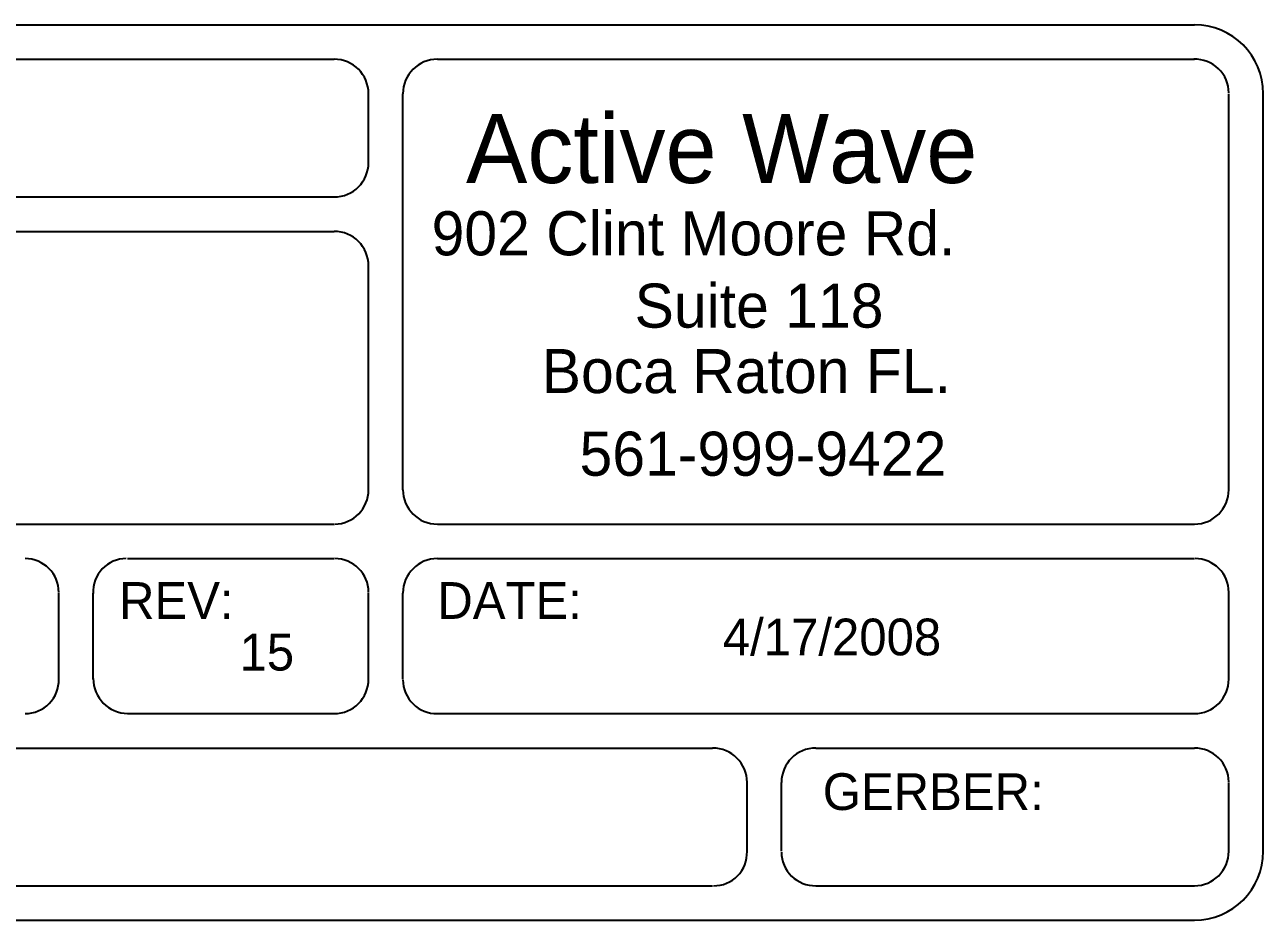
# Model space of a CAD drawing. Extents: x 8.73 to 13.33, y 4.89 to 11.88.
# Drawn here: x 11.534 to 13.334, y 4.893 to 6.193 of the extents above; entities that cross this region are included whole.
import ezdxf

# ---------------------------------------------------------------- set-up
doc = ezdxf.new("R2010")
doc.units = 0
doc.header["$MEASUREMENT"] = 0
doc.layers.add('MECHANICAL4', color=56, linetype='CONTINUOUS')

msp = doc.modelspace()

# ---------------------------------------------------------------- linework, layer by layer
at = {"layer": 'MECHANICAL4'}
for p, q in [((9.03392, 6.192823), (13.23392, 6.192823)), ((9.03392, 6.142823), (11.98392, 6.142823)), ((12.13392, 6.142823), (13.23392, 6.142823)), ((12.03392, 5.992823), (12.03392, 6.092823)), ((12.08392, 5.517823), (12.08392, 6.092823)), ((13.28392, 5.517823), (13.28392, 6.092823)), ((13.33392, 4.992823), (13.33392, 6.092823)), ((9.03392, 5.942823), (11.98392, 5.942823)), ((9.93392, 5.892823), (11.98392, 5.892823)), ((12.03392, 5.517823), (12.03392, 5.842823)), ((9.93392, 5.467823), (11.98392, 5.467823)), ((12.13392, 5.467823), (13.23392, 5.467823)), ((11.68392, 5.417823), (11.98392, 5.417823)), ((12.13392, 5.417823), (13.23392, 5.417823)), ((11.58392, 5.242823), (11.58392, 5.367823)), ((11.63392, 5.242823), (11.63392, 5.367823)), ((12.03392, 5.242823), (12.03392, 5.367823)), ((12.08392, 5.242823), (12.08392, 5.367823)), ((13.28392, 5.242823), (13.28392, 5.368823)), ((11.68392, 5.192823), (11.98392, 5.192823)), ((12.13392, 5.192823), (13.23392, 5.192823)), ((10.85892, 5.142823), (12.53392, 5.142823)), ((12.68392, 5.142823), (13.23392, 5.142823)), ((12.58392, 4.992823), (12.58392, 5.092823)), ((12.63392, 4.992823), (12.63392, 5.092823)), ((13.28392, 4.992823), (13.28392, 5.092823)), ((10.85892, 4.942823), (12.53392, 4.942823)), ((12.68392, 4.942823), (13.23392, 4.942823)), ((9.03392, 4.892823), (13.23392, 4.892823))]:
    msp.add_line(p, q, dxfattribs=at)
for centre, radius, start, end in [((13.23392, 6.092823), 0.1, 0, 90), ((11.98392, 6.092823), 0.05, 0, 90), ((12.13392, 6.092823), 0.05, 90, 180), ((13.23492, 6.093823), 0.049, 0, 92), ((11.98392, 5.992823), 0.05, 270, 360), ((11.98392, 5.842823), 0.05, 0, 90), ((11.98392, 5.517823), 0.05001, 271, 360), ((12.13392, 5.517823), 0.05, 180, 270), ((13.23392, 5.517823), 0.05, 270, 360), ((11.53492, 5.368823), 0.049, 0, 90), ((11.68192, 5.369823), 0.048, 90, 183), ((11.98492, 5.368823), 0.049, 0, 90), ((12.13392, 5.367823), 0.05, 90, 180), ((13.23492, 5.368823), 0.049, 0, 90), ((11.53492, 5.241823), 0.049, 270, 1), ((11.68492, 5.243823), 0.051, 180, 269), ((11.98392, 5.242823), 0.05, 270, 360), ((12.13292, 5.241823), 0.049, 180, 271), ((13.23392, 5.242823), 0.05, 270, 360), ((12.53392, 5.092823), 0.05, 0, 90), ((12.68392, 5.092823), 0.05, 90, 180), ((13.23392, 5.092823), 0.05001, 1, 90), ((12.53592, 4.990823), 0.04801, 269, 2), ((12.68292, 4.991823), 0.049, 180, 271), ((13.23392, 4.992823), 0.05, 270, 360), ((13.23392, 4.992823), 0.1, 270, 360)]:
    msp.add_arc(centre, radius, start, end, dxfattribs=at)

# ---------------------------------------------------------------- texts
for s, height, p in [('Active Wave', 0.1, (12.175522, 5.963102)), ('902 Clint Moore Rd.', 0.064, (12.125522, 5.858102)), ('Suite 118', 0.064, (12.420522, 5.753102)), ('Boca Raton FL.', 0.064, (12.285522, 5.658102)), ('561-999-9422', 0.064, (12.340522, 5.538102)), ('REV:', 0.053334, (11.67142, 5.330323)), ('DATE:', 0.053334, (12.13392, 5.330323)), ('4/17/2008', 0.053334, (12.548691, 5.277364)), ('15', 0.053334, (11.846419, 5.255323)), ('GERBER:', 0.053334, (12.69392, 5.052823))]:
    msp.add_text(s, height=height, dxfattribs=at).set_placement(p)

doc.saveas('drawing.dxf')
